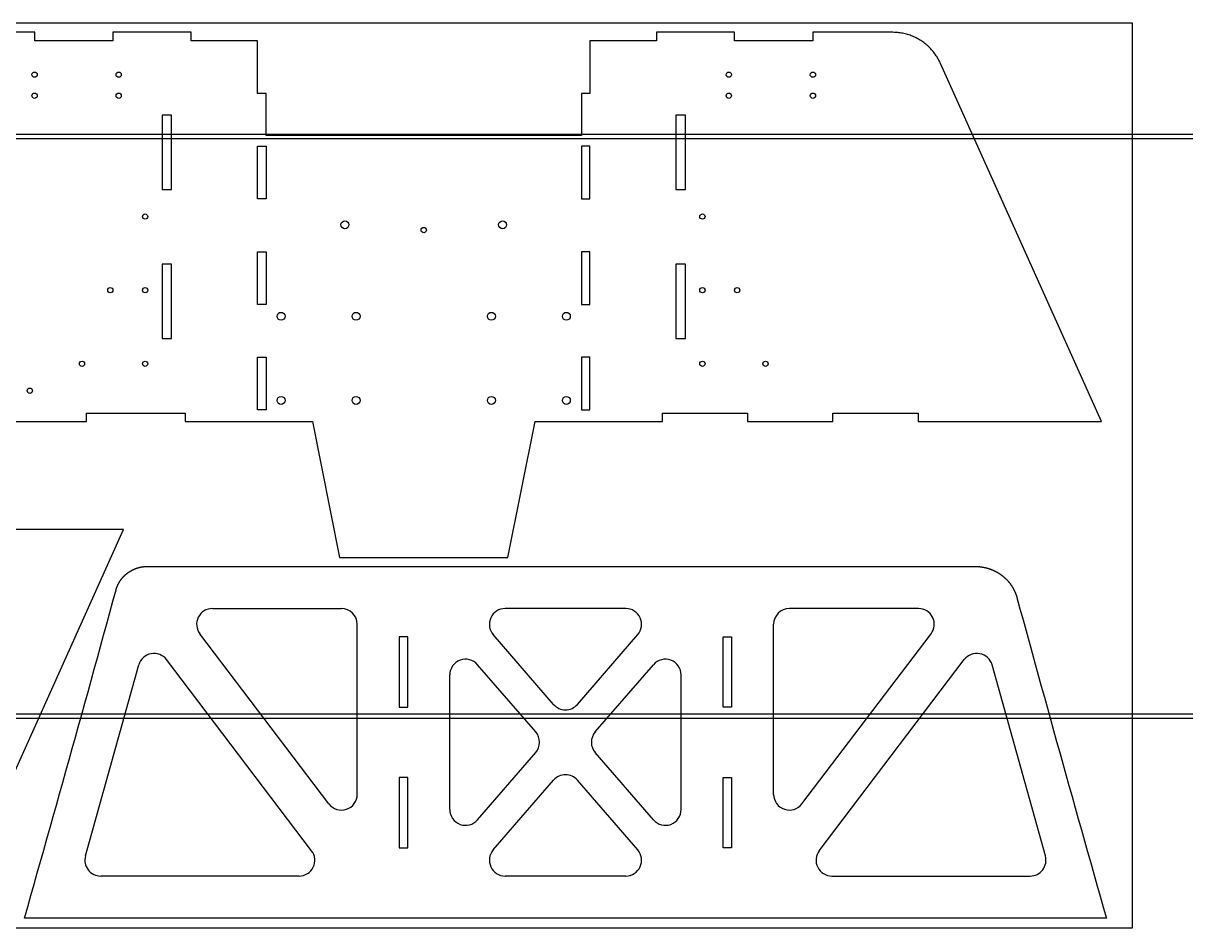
# Model space of a CAD drawing. Header units: inches. Extents: x -1514 to 1282, y -2074 to 286.
# Drawn here: x -1134.3 to -1079, y -1556.8 to -1513.8 of the extents above; entities that cross this region are included whole.
import ezdxf

# ---------------------------------------------------------------- set-up
doc = ezdxf.new("R2010")
doc.units = ezdxf.units.IN
doc.header["$LTSCALE"] = 0.1
doc.header["$MEASUREMENT"] = 0
doc.layers.add('pic', color=1, linetype='Continuous')

msp = doc.modelspace()

# ---------------------------------------------------------------- linework, layer by layer
at = {"color": 7, "linetype": 'Continuous', "lineweight": 25}
for p, q in [((-1125.25963, -1541.62669), (-1119.1213, -1541.62669)), ((-1105.60341, -1541.62669), (-1111.33919, -1541.62669)), ((-1091.68297, -1541.62669), (-1097.8213, -1541.62669)), ((-1118.3713, -1550.46127), (-1118.3713, -1542.37669)), ((-1098.5713, -1550.46127), (-1098.5713, -1542.37669)), ((-1119.71863, -1550.9148), (-1125.85697, -1542.83022)), ((-1109.03853, -1546.18272), (-1111.90642, -1542.86736)), ((-1107.90407, -1546.18272), (-1105.03618, -1542.86736)), ((-1097.22397, -1550.9148), (-1091.08563, -1542.83022)), ((-1131.29323, -1553.39134), (-1128.75737, -1544.30758)), ((-1120.54068, -1553.13947), (-1127.43766, -1544.05571)), ((-1109.88741, -1547.49418), (-1112.65407, -1544.29584)), ((-1107.05519, -1547.49418), (-1104.28853, -1544.29584)), ((-1096.40192, -1553.13947), (-1089.50494, -1544.05571)), ((-1085.64936, -1553.39134), (-1088.18523, -1544.30758)), ((-1113.9713, -1551.18319), (-1113.9713, -1544.7865)), ((-1102.9713, -1551.18319), (-1102.9713, -1544.7865)), ((-1112.65407, -1551.67386), (-1109.88741, -1548.47551)), ((-1104.28853, -1551.67386), (-1107.05519, -1548.47551)), ((-1111.90642, -1553.10234), (-1109.03853, -1549.78697)), ((-1105.03618, -1553.10234), (-1107.90407, -1549.78697)), ((-1121.13801, -1554.343), (-1130.57086, -1554.343)), ((-1105.60341, -1554.343), (-1111.33919, -1554.343)), ((-1095.80459, -1554.343), (-1086.37174, -1554.343))]:
    msp.add_line(p, q, dxfattribs=at)
for points in [[(-1135.97486, -1532.73324), (-1131.23924, -1532.73324), (-1131.23924, -1532.33324), (-1126.5592, -1532.33324), (-1126.5592, -1532.73324), (-1120.50657, -1532.73324), (-1119.20976, -1539.2051), (-1111.20976, -1539.2051), (-1109.91295, -1532.73324), (-1103.86031, -1532.73324), (-1103.86031, -1532.33324), (-1099.80946, -1532.33324), (-1099.80946, -1532.73324), (-1095.75861, -1532.73324), (-1095.75861, -1532.33324), (-1091.70776, -1532.33324), (-1091.70776, -1532.73324), (-1082.98882, -1532.73324), (-1090.63879, -1515.70948), (-1090.66287, -1515.65691), (-1090.68835, -1515.60456), (-1090.71522, -1515.5525), (-1090.74349, -1515.50077), (-1090.77314, -1515.44943), (-1090.80416, -1515.39853), (-1090.83656, -1515.34813), (-1090.87031, -1515.29828), (-1090.90543, -1515.24904), (-1090.94189, -1515.20045), (-1090.97969, -1515.15257), (-1091.01884, -1515.10545), (-1091.0593, -1515.05917), (-1091.10104, -1515.01376), (-1091.14402, -1514.96927), (-1091.18822, -1514.92575), (-1091.23358, -1514.88324), (-1091.28007, -1514.84179), (-1091.32766, -1514.80145), (-1091.3763, -1514.76225), (-1091.42596, -1514.72424), (-1091.4766, -1514.68746), (-1091.52818, -1514.65197), (-1091.58067, -1514.6178), (-1091.634, -1514.585), (-1091.68811, -1514.55359), (-1091.74296, -1514.52357), (-1091.79848, -1514.49497), (-1091.85461, -1514.4678), (-1091.91131, -1514.44208), (-1091.96851, -1514.41782), (-1092.02616, -1514.39504), (-1092.0842, -1514.37377), (-1092.14258, -1514.354), (-1092.20124, -1514.33577), (-1092.26012, -1514.31908), (-1092.31915, -1514.30392), (-1092.37829, -1514.29028), (-1092.43747, -1514.27814), (-1092.49666, -1514.26749), (-1092.55579, -1514.25831), (-1092.61482, -1514.25058), (-1092.6737, -1514.2443), (-1092.73237, -1514.23944), (-1092.79078, -1514.23598), (-1092.84888, -1514.23392), (-1092.90663, -1514.23324), (-1096.71048, -1514.23324), (-1096.71048, -1514.63324), (-1100.42912, -1514.63324), (-1100.42912, -1514.23324), (-1104.14776, -1514.23324), (-1104.14776, -1514.63324), (-1107.30976, -1514.63324), (-1107.30976, -1517.14121), (-1107.70976, -1517.14121), (-1107.70976, -1519.13324), (-1122.70976, -1519.13324), (-1122.70976, -1517.14121), (-1123.10976, -1517.14121), (-1123.10976, -1514.63324), (-1126.27176, -1514.63324), (-1126.27176, -1514.23324), (-1129.9904, -1514.23324), (-1129.9904, -1514.63324), (-1133.70904, -1514.63324), (-1133.70904, -1514.23324), (-1137.51289, -1514.23324)], [(-1137.15186, -1554.91532), (-1129.49233, -1537.87029), (-1136.21255, -1537.87029)]]:
    msp.add_lwpolyline(points, dxfattribs=at)
for points in [[(-1127.65416, -1518.17324), (-1127.65416, -1521.71324), (-1127.19836, -1521.71324), (-1127.19836, -1518.17324)], [(-1102.76536, -1518.17324), (-1103.22116, -1518.17324), (-1103.22116, -1521.71324), (-1102.76536, -1521.71324)], [(-1122.70976, -1522.15578), (-1123.10976, -1522.15578), (-1123.10976, -1519.6485), (-1122.70976, -1519.6485)], [(-1107.30976, -1519.6485), (-1107.70976, -1519.6485), (-1107.70976, -1522.15578), (-1107.30976, -1522.15578)], [(-1122.70976, -1527.17035), (-1123.10976, -1527.17035), (-1123.10976, -1524.66307), (-1122.70976, -1524.66307)], [(-1107.30976, -1524.66307), (-1107.70976, -1524.66307), (-1107.70976, -1527.17035), (-1107.30976, -1527.17035)], [(-1127.19836, -1525.25324), (-1127.65416, -1525.25324), (-1127.65416, -1528.79324), (-1127.19836, -1528.79324)], [(-1102.76536, -1525.25324), (-1103.22116, -1525.25324), (-1103.22116, -1528.79324), (-1102.76536, -1528.79324)], [(-1122.70976, -1532.18424), (-1123.10976, -1532.18424), (-1123.10976, -1529.67695), (-1122.70976, -1529.67695)], [(-1107.30976, -1529.67695), (-1107.70976, -1529.67695), (-1107.70976, -1532.18424), (-1107.30976, -1532.18424)], [(-1082.74889, -1556.343), (-1134.19503, -1556.343), (-1134.04196, -1555.80583), (-1133.88912, -1555.26859), (-1133.73648, -1554.7313), (-1133.58406, -1554.19394), (-1133.43185, -1553.65653), (-1133.27985, -1553.11905), (-1133.12806, -1552.58151), (-1132.97648, -1552.04391), (-1132.82512, -1551.50626), (-1132.67396, -1550.96854), (-1132.52302, -1550.43077), (-1132.37229, -1549.89293), (-1132.22176, -1549.35504), (-1132.07145, -1548.81709), (-1131.92135, -1548.27908), (-1131.77145, -1547.74101), (-1131.62176, -1547.20289), (-1131.47229, -1546.66471), (-1131.32302, -1546.12646), (-1131.17396, -1545.58817), (-1131.0251, -1545.04981), (-1130.87645, -1544.51139), (-1130.72801, -1543.97292), (-1130.57978, -1543.43439), (-1130.43175, -1542.89581), (-1130.28393, -1542.35716), (-1130.13631, -1541.81846), (-1129.9889, -1541.27971), (-1129.8417, -1540.7409), (-1129.83962, -1540.73338), (-1129.83751, -1540.72587), (-1129.83535, -1540.71838), (-1129.83316, -1540.71089), (-1129.83092, -1540.70341), (-1129.82864, -1540.69594), (-1129.82632, -1540.68848), (-1129.82396, -1540.68103), (-1129.82156, -1540.67359), (-1129.81912, -1540.66617), (-1129.81664, -1540.65875), (-1129.81412, -1540.65135), (-1129.81156, -1540.64396), (-1129.80896, -1540.63658), (-1129.80632, -1540.62921), (-1129.80364, -1540.62185), (-1129.80093, -1540.61451), (-1129.79817, -1540.60719), (-1129.79538, -1540.59987), (-1129.79254, -1540.59257), (-1129.78967, -1540.58529), (-1129.78676, -1540.57802), (-1129.78381, -1540.57076), (-1129.78082, -1540.56352), (-1129.77779, -1540.55629), (-1129.77473, -1540.54908), (-1129.77163, -1540.54189), (-1129.76849, -1540.53471), (-1129.76531, -1540.52755), (-1129.7621, -1540.52041), (-1129.75885, -1540.51328), (-1129.75556, -1540.50618), (-1129.75224, -1540.49908), (-1129.74887, -1540.49201), (-1129.74547, -1540.48496), (-1129.74204, -1540.47792), (-1129.73857, -1540.47091), (-1129.73506, -1540.46391), (-1129.73152, -1540.45693), (-1129.72794, -1540.44997), (-1129.72432, -1540.44304), (-1129.72067, -1540.43612), (-1129.71698, -1540.42923), (-1129.71326, -1540.42235), (-1129.7095, -1540.4155), (-1129.70571, -1540.40867), (-1129.70188, -1540.40186), (-1129.69802, -1540.39507), (-1129.69412, -1540.3883), (-1129.69019, -1540.38156), (-1129.68622, -1540.37484), (-1129.68222, -1540.36815), (-1129.67819, -1540.36148), (-1129.67414, -1540.35486), (-1129.67005, -1540.34827), (-1129.66593, -1540.34169), (-1129.66177, -1540.33514), (-1129.65758, -1540.3286), (-1129.65335, -1540.32208), (-1129.64908, -1540.31558), (-1129.64478, -1540.30911), (-1129.64044, -1540.30265), (-1129.63607, -1540.29622), (-1129.63166, -1540.2898), (-1129.62722, -1540.28341), (-1129.62274, -1540.27704), (-1129.61823, -1540.27069), (-1129.61368, -1540.26436), (-1129.6091, -1540.25805), (-1129.60449, -1540.25177), (-1129.59984, -1540.24551), (-1129.59516, -1540.23927), (-1129.59045, -1540.23305), (-1129.5857, -1540.22686), (-1129.58092, -1540.22069), (-1129.57611, -1540.21455), (-1129.57127, -1540.20843), (-1129.56639, -1540.20233), (-1129.56149, -1540.19626), (-1129.55655, -1540.19021), (-1129.55158, -1540.18418), (-1129.54658, -1540.17819), (-1129.54155, -1540.17221), (-1129.53648, -1540.16627), (-1129.53139, -1540.16034), (-1129.52627, -1540.15445), (-1129.52111, -1540.14858), (-1129.51593, -1540.14273), (-1129.51072, -1540.13692), (-1129.50548, -1540.13112), (-1129.5002, -1540.12536), (-1129.4949, -1540.11962), (-1129.48958, -1540.11392), (-1129.48422, -1540.10823), (-1129.47883, -1540.10258), (-1129.47342, -1540.09696), (-1129.46798, -1540.09136), (-1129.46251, -1540.08579), (-1129.45701, -1540.08025), (-1129.45149, -1540.07474), (-1129.44593, -1540.06926), (-1129.44036, -1540.06381), (-1129.43475, -1540.05838), (-1129.42912, -1540.05299), (-1129.42346, -1540.04763), (-1129.41778, -1540.0423), (-1129.41207, -1540.037), (-1129.40634, -1540.03172), (-1129.40058, -1540.02648), (-1129.39479, -1540.02128), (-1129.38898, -1540.0161), (-1129.38315, -1540.01095), (-1129.37729, -1540.00584), (-1129.37141, -1540.00076), (-1129.3655, -1539.99571), (-1129.35957, -1539.99069), (-1129.35361, -1539.98571), (-1129.34764, -1539.98076), (-1129.34164, -1539.97584), (-1129.33561, -1539.97095), (-1129.32956, -1539.9661), (-1129.32348, -1539.96128), (-1129.31738, -1539.95648), (-1129.31125, -1539.95172), (-1129.30509, -1539.94699), (-1129.29891, -1539.94228), (-1129.2927, -1539.93761), (-1129.28646, -1539.93297), (-1129.2802, -1539.92835), (-1129.27391, -1539.92377), (-1129.26759, -1539.91922), (-1129.26126, -1539.9147), (-1129.25489, -1539.91021), (-1129.24851, -1539.90575), (-1129.2421, -1539.90132), (-1129.23566, -1539.89693), (-1129.2292, -1539.89256), (-1129.22272, -1539.88823), (-1129.21621, -1539.88393), (-1129.20969, -1539.87966), (-1129.20314, -1539.87543), (-1129.19656, -1539.87122), (-1129.18997, -1539.86705), (-1129.18335, -1539.86291), (-1129.17671, -1539.8588), (-1129.17005, -1539.85473), (-1129.16337, -1539.85069), (-1129.15667, -1539.84668), (-1129.14995, -1539.84271), (-1129.14321, -1539.83876), (-1129.13645, -1539.83486), (-1129.12966, -1539.83098), (-1129.12286, -1539.82714), (-1129.11604, -1539.82333), (-1129.1092, -1539.81956), (-1129.10235, -1539.81582), (-1129.09547, -1539.81211), (-1129.08858, -1539.80844), (-1129.08167, -1539.80481), (-1129.07474, -1539.8012), (-1129.06779, -1539.79764), (-1129.06083, -1539.7941), (-1129.05385, -1539.79061), (-1129.04685, -1539.78714), (-1129.03984, -1539.78372), (-1129.03281, -1539.78033), (-1129.02576, -1539.77697), (-1129.0187, -1539.77365), (-1129.01163, -1539.77036), (-1129.00454, -1539.76711), (-1128.99743, -1539.7639), (-1128.99031, -1539.76072), (-1128.98318, -1539.75758), (-1128.97603, -1539.75448), (-1128.96887, -1539.75141), (-1128.96169, -1539.74838), (-1128.95451, -1539.74539), (-1128.94731, -1539.74243), (-1128.94009, -1539.73951), (-1128.93287, -1539.73663), (-1128.92563, -1539.73378), (-1128.91838, -1539.73097), (-1128.91112, -1539.7282), (-1128.90385, -1539.72547), (-1128.89657, -1539.72277), (-1128.88927, -1539.72012), (-1128.88197, -1539.7175), (-1128.87465, -1539.71492), (-1128.86732, -1539.71237), (-1128.85998, -1539.70987), (-1128.85262, -1539.70739), (-1128.84524, -1539.70496), (-1128.83785, -1539.70256), (-1128.83045, -1539.7002), (-1128.82303, -1539.69787), (-1128.8156, -1539.69558), (-1128.80815, -1539.69333), (-1128.80069, -1539.69111), (-1128.79322, -1539.68894), (-1128.78573, -1539.68679), (-1128.77823, -1539.68469), (-1128.77072, -1539.68262), (-1128.7632, -1539.68059), (-1128.75566, -1539.67859), (-1128.74811, -1539.67663), (-1128.74056, -1539.67471), (-1128.73299, -1539.67283), (-1128.72541, -1539.67098), (-1128.71782, -1539.66917), (-1128.71022, -1539.66739), (-1128.70261, -1539.66566), (-1128.69499, -1539.66396), (-1128.68736, -1539.6623), (-1128.67973, -1539.66067), (-1128.67208, -1539.65909), (-1128.66443, -1539.65754), (-1128.65676, -1539.65602), (-1128.64909, -1539.65455), (-1128.64142, -1539.65311), (-1128.63373, -1539.65171), (-1128.62604, -1539.65035), (-1128.61834, -1539.64902), (-1128.61064, -1539.64774), (-1128.60293, -1539.64649), (-1128.59521, -1539.64528), (-1128.58749, -1539.6441), (-1128.57976, -1539.64297), (-1128.57203, -1539.64187), (-1128.56429, -1539.64081), (-1128.55655, -1539.63979), (-1128.5488, -1539.6388), (-1128.54105, -1539.63786), (-1128.5333, -1539.63695), (-1128.52554, -1539.63608), (-1128.51778, -1539.63525), (-1128.51002, -1539.63446), (-1128.50225, -1539.6337), (-1128.49449, -1539.63299), (-1128.48672, -1539.63231), (-1128.47895, -1539.63167), (-1128.47117, -1539.63107), (-1128.4634, -1539.6305), (-1128.45563, -1539.62998), (-1128.44785, -1539.62949), (-1128.44008, -1539.62905), (-1128.4323, -1539.62864), (-1128.42453, -1539.62827), (-1128.41676, -1539.62794), (-1128.40898, -1539.62764), (-1128.40121, -1539.62739), (-1128.39344, -1539.62718), (-1128.38567, -1539.627), (-1128.37791, -1539.62686), (-1128.37014, -1539.62677), (-1128.36238, -1539.62671), (-1128.35462, -1539.62669), (-1088.98204, -1539.62669), (-1088.97169, -1539.62671), (-1088.96133, -1539.62679), (-1088.95097, -1539.62692), (-1088.9406, -1539.6271), (-1088.93024, -1539.62734), (-1088.91987, -1539.62762), (-1088.9095, -1539.62796), (-1088.89913, -1539.62835), (-1088.88876, -1539.62879), (-1088.87839, -1539.62928), (-1088.86802, -1539.62983), (-1088.85764, -1539.63042), (-1088.84727, -1539.63107), (-1088.8369, -1539.63176), (-1088.82654, -1539.63251), (-1088.81617, -1539.63331), (-1088.8058, -1539.63417), (-1088.79544, -1539.63507), (-1088.78508, -1539.63602), (-1088.77473, -1539.63703), (-1088.76438, -1539.63808), (-1088.75403, -1539.63919), (-1088.74369, -1539.64035), (-1088.73335, -1539.64156), (-1088.72301, -1539.64282), (-1088.71269, -1539.64413), (-1088.70236, -1539.64549), (-1088.69205, -1539.6469), (-1088.68174, -1539.64836), (-1088.67144, -1539.64987), (-1088.66115, -1539.65144), (-1088.65086, -1539.65305), (-1088.64058, -1539.65472), (-1088.63031, -1539.65643), (-1088.62005, -1539.65819), (-1088.6098, -1539.66001), (-1088.59956, -1539.66187), (-1088.58933, -1539.66379), (-1088.57911, -1539.66576), (-1088.5689, -1539.66777), (-1088.5587, -1539.66984), (-1088.54851, -1539.67195), (-1088.53834, -1539.67412), (-1088.52817, -1539.67633), (-1088.51802, -1539.6786), (-1088.50789, -1539.68091), (-1088.49776, -1539.68328), (-1088.48765, -1539.68569), (-1088.47756, -1539.68815), (-1088.46748, -1539.69067), (-1088.45741, -1539.69323), (-1088.44736, -1539.69584), (-1088.43733, -1539.6985), (-1088.42731, -1539.70121), (-1088.4173, -1539.70397), (-1088.40732, -1539.70678), (-1088.39735, -1539.70964), (-1088.3874, -1539.71255), (-1088.37747, -1539.7155), (-1088.36755, -1539.71851), (-1088.35766, -1539.72156), (-1088.34779, -1539.72467), (-1088.33795, -1539.72781), (-1088.32811, -1539.73101), (-1088.31829, -1539.73427), (-1088.30848, -1539.73757), (-1088.29869, -1539.74092), (-1088.28891, -1539.74432), (-1088.27914, -1539.74778), (-1088.26938, -1539.75128), (-1088.25965, -1539.75483), (-1088.24992, -1539.75843), (-1088.24022, -1539.76209), (-1088.23052, -1539.76579), (-1088.22085, -1539.76954), (-1088.21119, -1539.77334), (-1088.20154, -1539.77719), (-1088.19192, -1539.78109), (-1088.18231, -1539.78504), (-1088.17272, -1539.78903), (-1088.16315, -1539.79307), (-1088.1536, -1539.79717), (-1088.14406, -1539.80131), (-1088.13455, -1539.80549), (-1088.12505, -1539.80973), (-1088.11558, -1539.81401), (-1088.10612, -1539.81834), (-1088.09669, -1539.82272), (-1088.08727, -1539.82715), (-1088.07788, -1539.83162), (-1088.06851, -1539.83613), (-1088.05917, -1539.8407), (-1088.04984, -1539.84531), (-1088.04054, -1539.84997), (-1088.03126, -1539.85467), (-1088.02201, -1539.85942), (-1088.01277, -1539.86422), (-1088.00357, -1539.86906), (-1087.99438, -1539.87394), (-1087.98523, -1539.87888), (-1087.9761, -1539.88385), (-1087.96699, -1539.88887), (-1087.95791, -1539.89394), (-1087.94885, -1539.89905), (-1087.93983, -1539.90421), (-1087.93083, -1539.90941), (-1087.92186, -1539.91465), (-1087.91291, -1539.91994), (-1087.904, -1539.92527), (-1087.89511, -1539.93065), (-1087.88625, -1539.93607), (-1087.87742, -1539.94153), (-1087.86862, -1539.94703), (-1087.85985, -1539.95258), (-1087.85111, -1539.95817), (-1087.8424, -1539.96381), (-1087.83372, -1539.96948), (-1087.82508, -1539.9752), (-1087.81646, -1539.98097), (-1087.80788, -1539.98677), (-1087.79933, -1539.99261), (-1087.79081, -1539.9985), (-1087.78233, -1540.00443), (-1087.77388, -1540.0104), (-1087.76546, -1540.01641), (-1087.75708, -1540.02246), (-1087.74873, -1540.02856), (-1087.74041, -1540.03469), (-1087.73213, -1540.04088), (-1087.72387, -1540.0471), (-1087.71564, -1540.05338), (-1087.70744, -1540.05969), (-1087.69926, -1540.06606), (-1087.69112, -1540.07246), (-1087.68301, -1540.07891), (-1087.67493, -1540.0854), (-1087.66688, -1540.09194), (-1087.65887, -1540.09852), (-1087.65088, -1540.10514), (-1087.64293, -1540.11181), (-1087.635, -1540.11852), (-1087.62711, -1540.12527), (-1087.61926, -1540.13206), (-1087.61143, -1540.13889), (-1087.60364, -1540.14576), (-1087.59588, -1540.15268), (-1087.58816, -1540.15963), (-1087.58047, -1540.16663), (-1087.57282, -1540.17366), (-1087.5652, -1540.18074), (-1087.55761, -1540.18785), (-1087.55006, -1540.19501), (-1087.54255, -1540.2022), (-1087.53507, -1540.20943), (-1087.52763, -1540.2167), (-1087.52022, -1540.22401), (-1087.51286, -1540.23135), (-1087.50553, -1540.23874), (-1087.49823, -1540.24616), (-1087.49098, -1540.25361), (-1087.48376, -1540.26111), (-1087.47658, -1540.26864), (-1087.46944, -1540.2762), (-1087.46234, -1540.2838), (-1087.45528, -1540.29144), (-1087.44826, -1540.29911), (-1087.44128, -1540.30682), (-1087.43433, -1540.31457), (-1087.42743, -1540.32234), (-1087.42057, -1540.33015), (-1087.41375, -1540.338), (-1087.40698, -1540.34588), (-1087.40024, -1540.35379), (-1087.39354, -1540.36173), (-1087.38689, -1540.36971), (-1087.38028, -1540.37772), (-1087.37372, -1540.38577), (-1087.36719, -1540.39384), (-1087.36071, -1540.40195), (-1087.35428, -1540.41008), (-1087.34789, -1540.41825), (-1087.34154, -1540.42645), (-1087.33524, -1540.43468), (-1087.32898, -1540.44294), (-1087.32277, -1540.45123), (-1087.3166, -1540.45955), (-1087.31048, -1540.4679), (-1087.30441, -1540.47628), (-1087.29838, -1540.48469), (-1087.2924, -1540.49313), (-1087.28646, -1540.50159), (-1087.28058, -1540.51008), (-1087.27474, -1540.51861), (-1087.26894, -1540.52716), (-1087.26318, -1540.53576), (-1087.25747, -1540.54438), (-1087.2518, -1540.55304), (-1087.24618, -1540.56174), (-1087.2406, -1540.57046), (-1087.23506, -1540.57922), (-1087.22957, -1540.58801), (-1087.22412, -1540.59683), (-1087.21872, -1540.60568), (-1087.21336, -1540.61456), (-1087.20805, -1540.62348), (-1087.20279, -1540.63242), (-1087.19756, -1540.64139), (-1087.19239, -1540.6504), (-1087.18726, -1540.65943), (-1087.18217, -1540.66849), (-1087.17714, -1540.67758), (-1087.17215, -1540.68669), (-1087.1672, -1540.69583), (-1087.16231, -1540.705), (-1087.15745, -1540.7142), (-1087.15265, -1540.72342), (-1087.1479, -1540.73267), (-1087.14319, -1540.74194), (-1087.13853, -1540.75124), (-1087.13392, -1540.76057), (-1087.12935, -1540.76991), (-1087.12484, -1540.77928), (-1087.12037, -1540.78868), (-1087.11596, -1540.7981), (-1087.11159, -1540.80754), (-1087.10727, -1540.817), (-1087.103, -1540.82649), (-1087.09878, -1540.83599), (-1087.09461, -1540.84552), (-1087.09049, -1540.85507), (-1087.08642, -1540.86464), (-1087.0824, -1540.87423), (-1087.07843, -1540.88384), (-1087.07451, -1540.89347), (-1087.07064, -1540.90312), (-1087.06683, -1540.91278), (-1087.06306, -1540.92247), (-1087.05935, -1540.93217), (-1087.05569, -1540.94189), (-1087.05208, -1540.95163), (-1087.04852, -1540.96138), (-1087.04502, -1540.97115), (-1087.04157, -1540.98093), (-1087.03817, -1540.99074), (-1087.03482, -1541.00055), (-1087.03153, -1541.01038), (-1087.02829, -1541.02023), (-1087.0251, -1541.03009), (-1087.02197, -1541.03996), (-1087.01889, -1541.04985), (-1087.01587, -1541.05975), (-1087.0129, -1541.06966), (-1087.00999, -1541.07958), (-1087.00712, -1541.08952), (-1087.00432, -1541.09946), (-1087.00157, -1541.10942), (-1086.8577, -1541.63549), (-1086.71363, -1542.1615), (-1086.56937, -1542.68746), (-1086.42491, -1543.21336), (-1086.28026, -1543.73922), (-1086.1354, -1544.26501), (-1085.99035, -1544.79076), (-1085.84511, -1545.31644), (-1085.69967, -1545.84208), (-1085.55402, -1546.36765), (-1085.40819, -1546.89317), (-1085.26215, -1547.41864), (-1085.11591, -1547.94405), (-1084.96948, -1548.46941), (-1084.82284, -1548.99471), (-1084.67601, -1549.51996), (-1084.52898, -1550.04515), (-1084.38174, -1550.57028), (-1084.23431, -1551.09536), (-1084.08667, -1551.62038), (-1083.93884, -1552.14535), (-1083.7908, -1552.67025), (-1083.64256, -1553.1951), (-1083.49412, -1553.7199), (-1083.34548, -1554.24463), (-1083.19664, -1554.76931), (-1083.04759, -1555.29394), (-1082.89835, -1555.8185)], [(-1116.3713, -1542.96927), (-1116.3713, -1546.31268), (-1115.9713, -1546.31268), (-1115.9713, -1542.96927)], [(-1100.5713, -1542.96927), (-1100.5713, -1546.31268), (-1100.9713, -1546.31268), (-1100.9713, -1542.96927)], [(-1116.3713, -1549.6561), (-1116.3713, -1552.99951), (-1115.9713, -1552.99951), (-1115.9713, -1549.6561)], [(-1100.5713, -1549.6561), (-1100.5713, -1552.99951), (-1100.9713, -1552.99951), (-1100.9713, -1549.6561)]]:
    msp.add_lwpolyline(points, close=True, dxfattribs=at)
for centre, radius in [((-1133.71476, -1516.24724), 0.125), ((-1129.71476, -1516.24724), 0.125), ((-1100.70476, -1516.24724), 0.125), ((-1096.70476, -1516.24724), 0.125), ((-1133.71476, -1517.24724), 0.125), ((-1129.71476, -1517.24724), 0.125), ((-1100.70476, -1517.24724), 0.125), ((-1096.70476, -1517.24724), 0.125), ((-1128.45977, -1522.99132), 0.125), ((-1101.95975, -1522.99132), 0.125), ((-1118.95976, -1523.38324), 0.1875), ((-1111.45976, -1523.38324), 0.1875), ((-1115.20976, -1523.63324), 0.125), ((-1130.11424, -1526.49132), 0.125), ((-1128.45977, -1526.49132), 0.125), ((-1101.95975, -1526.49132), 0.125), ((-1100.30528, -1526.49132), 0.125), ((-1121.99226, -1527.73324), 0.1875), ((-1118.42726, -1527.73324), 0.1875), ((-1111.99226, -1527.73324), 0.1875), ((-1108.42726, -1527.73324), 0.1875), ((-1131.45977, -1529.99132), 0.125), ((-1128.45977, -1529.99132), 0.125), ((-1101.95975, -1529.99132), 0.125), ((-1098.95975, -1529.99132), 0.125), ((-1133.9402, -1531.27236), 0.125), ((-1121.99226, -1531.73324), 0.1875), ((-1118.42726, -1531.73324), 0.1875), ((-1111.99226, -1531.73324), 0.1875), ((-1108.42726, -1531.73324), 0.1875)]:
    msp.add_circle(centre, radius, dxfattribs=at)
for centre, start, end in [((-1125.25963, -1542.37669), 90, 217.208113), ((-1119.1213, -1542.37669), 0, 90), ((-1111.33919, -1542.37669), 90, 220.860803), ((-1105.60341, -1542.37669), 319.139197, 90), ((-1097.8213, -1542.37669), 90, 180), ((-1091.68297, -1542.37669), 322.791887, 90), ((-1128.03499, -1544.50924), 37.208113, 164.402155), ((-1088.90761, -1544.50924), 15.597845, 142.791887), ((-1113.2213, -1544.7865), 40.860803, 180), ((-1103.7213, -1544.7865), 0, 139.139197), ((-1108.4713, -1545.69205), 220.860803, 319.139197), ((-1110.45464, -1547.98485), 319.139197, 40.860803), ((-1106.48796, -1547.98485), 139.139197, 220.860803), ((-1108.4713, -1550.27764), 40.860803, 139.139197), ((-1119.1213, -1550.46127), 217.208113, 0), ((-1097.8213, -1550.46127), 180, 322.791887), ((-1113.2213, -1551.18319), 180, 319.139197), ((-1103.7213, -1551.18319), 220.860803, 0), ((-1121.13801, -1553.593), 270, 37.208113), ((-1111.33919, -1553.593), 139.139197, 270), ((-1105.60341, -1553.593), 270, 40.860803), ((-1095.80459, -1553.593), 142.791887, 270), ((-1130.57086, -1553.593), 164.402155, 270), ((-1086.37174, -1553.593), 270, 15.597845)]:
    msp.add_arc(centre, 0.75, start, end, dxfattribs=at)
at = {"layer": 'pic', "color": 1}
msp.add_lwpolyline([(-1195.00188, -1556.80217), (-1081.50188, -1556.80217), (-1081.50188, -1513.80217), (-1195.00188, -1513.80217)], close=True, dxfattribs=at)
at = {"layer": 'pic'}
for points in [[(-1200.42527, -1519.28868), (-1070.42527, -1519.28868), (-1070.42527, -1519.08868), (-1200.42527, -1519.08868)], [(-1200.42527, -1546.84424), (-1070.42527, -1546.84424), (-1070.42527, -1546.64424), (-1200.42527, -1546.64424)]]:
    msp.add_lwpolyline(points, close=True, dxfattribs=at)

doc.saveas('drawing.dxf')
